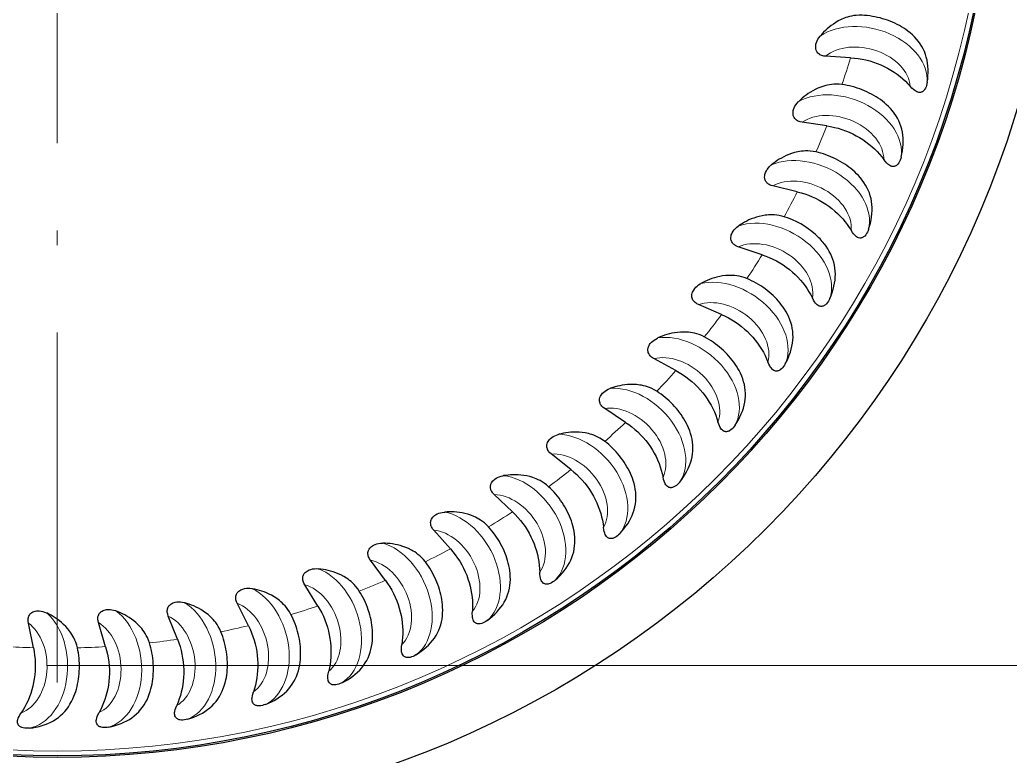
# Model space of a CAD drawing. Extents: x 0 to 297, y 0 to 420.
# Drawn here: x 99.36 to 133.31, y 36.94 to 62.2 of the extents above; entities that cross this region are included whole.
import ezdxf

# ---------------------------------------------------------------- set-up
doc = ezdxf.new("R2010")
doc.units = 0
doc.linetypes.add('DASHDOT', pattern=[18.5, 12, -3, 0.5, -3])

msp = doc.modelspace()

# ---------------------------------------------------------------- linework, layer by layer
at = {"linetype": 'DASHDOT', "lineweight": 13}
msp.add_line((100.649, 106.972), (100.649, 31.094), dxfattribs=at)
at = {"lineweight": 30, "ltscale": 0.021487}
for p, q in [((127.84, 60.897), (126.982, 60.949)), ((127.028, 58.558), (126.178, 58.685)), ((126.015, 56.299), (125.179, 56.499)), ((124.808, 54.137), (123.993, 54.409)), ((123.418, 52.088), (122.63, 52.43)), ((121.855, 50.168), (121.099, 50.578)), ((120.13, 48.392), (119.413, 48.865)), ((118.257, 46.772), (117.583, 47.307)), ((116.25, 45.323), (115.625, 45.914)), ((114.124, 44.053), (113.554, 44.696)), ((111.895, 42.974), (111.383, 43.664)), ((109.581, 42.093), (109.131, 42.825)), ((107.199, 41.417), (106.815, 42.186)), ((99.829, 40.663), (99.656, 41.505)), ((102.304, 40.699), (102.059, 41.523)), ((104.767, 40.951), (104.452, 41.75))]:
    msp.add_line(p, q, dxfattribs=at)
at = {"lineweight": 30, "ltscale": 0.002155}
msp.add_line((125.566, 55.443), (125.483, 55.466), dxfattribs=at)
at = {"lineweight": 13}
msp.add_line((100.315, 40.057), (152.748, 40.057), dxfattribs=at)
at = {"lineweight": 30}
for points in [[(128.234, 62.355), (128.135, 62.356), (128.036, 62.35), (127.956, 62.34), (127.876, 62.326), (127.808, 62.31), (127.74, 62.291), (127.681, 62.272), (127.622, 62.25), (127.517, 62.205), (127.421, 62.157), (127.334, 62.106), (127.253, 62.053), (127.177, 61.999), (127.106, 61.943), (127.04, 61.887), (126.977, 61.829), (126.918, 61.771), (126.862, 61.712), (126.808, 61.652)], [(129.804, 61.812), (129.735, 61.862), (129.663, 61.91), (129.59, 61.956), (129.514, 61.999), (129.436, 62.04), (129.356, 62.079), (129.275, 62.115), (129.193, 62.149), (129.109, 62.18), (129.024, 62.209), (128.938, 62.236), (128.852, 62.26), (128.764, 62.281), (128.676, 62.3), (128.588, 62.316), (128.5, 62.33), (128.411, 62.341), (128.323, 62.349), (128.234, 62.355)], [(130.47, 60.054), (130.485, 60.164), (130.494, 60.275), (130.499, 60.385), (130.498, 60.494), (130.492, 60.602), (130.48, 60.707), (130.462, 60.811), (130.437, 60.912), (130.407, 61.011), (130.371, 61.106), (130.328, 61.198), (130.28, 61.287), (130.227, 61.372), (130.168, 61.454), (130.104, 61.533), (130.036, 61.608), (129.963, 61.679), (129.886, 61.747), (129.804, 61.812)], [(126.982, 60.949), (126.921, 60.956), (126.886, 60.964), (126.852, 60.974), (126.822, 60.986), (126.792, 61.001), (126.771, 61.014), (126.751, 61.029), (126.722, 61.056), (126.701, 61.082), (126.685, 61.107), (126.673, 61.131), (126.664, 61.154), (126.651, 61.199), (126.646, 61.241), (126.645, 61.283), (126.648, 61.324), (126.655, 61.363), (126.671, 61.421), (126.694, 61.477), (126.722, 61.531), (126.755, 61.584), (126.794, 61.635), (126.808, 61.652)], [(127.84, 60.897), (127.972, 60.887), (128.104, 60.871), (128.236, 60.849), (128.367, 60.821), (128.497, 60.787), (128.625, 60.747), (128.751, 60.702), (128.874, 60.652), (128.994, 60.596), (129.111, 60.535), (129.223, 60.47), (129.332, 60.401), (129.436, 60.328), (129.536, 60.252), (129.631, 60.172), (129.721, 60.089), (129.806, 60.004), (129.887, 59.916)], [(127.547, 59.976), (127.449, 59.985), (127.35, 59.988), (127.269, 59.985), (127.188, 59.978), (127.118, 59.968), (127.05, 59.956), (126.989, 59.942), (126.928, 59.925), (126.819, 59.889), (126.72, 59.85), (126.628, 59.807), (126.543, 59.761), (126.463, 59.714), (126.388, 59.665), (126.317, 59.614), (126.249, 59.562), (126.185, 59.509), (126.124, 59.455), (126.066, 59.4)], [(129.064, 59.298), (128.999, 59.354), (128.932, 59.408), (128.863, 59.46), (128.791, 59.51), (128.717, 59.558), (128.641, 59.603), (128.564, 59.646), (128.484, 59.687), (128.404, 59.726), (128.322, 59.762), (128.238, 59.796), (128.154, 59.828), (128.069, 59.857), (127.983, 59.883), (127.896, 59.907), (127.809, 59.928), (127.722, 59.947), (127.635, 59.963), (127.547, 59.976)], [(130.47, 60.054), (130.461, 60), (130.447, 59.947), (130.429, 59.896), (130.407, 59.849), (130.381, 59.805), (130.366, 59.786), (130.35, 59.769), (130.333, 59.753), (130.316, 59.74), (130.298, 59.729), (130.279, 59.72), (130.26, 59.714), (130.241, 59.71), (130.222, 59.707), (130.184, 59.709), (130.147, 59.717), (130.111, 59.731), (130.075, 59.749), (130.041, 59.771), (129.993, 59.81), (129.946, 59.853), (129.887, 59.916)], [(126.178, 58.685), (126.117, 58.697), (126.083, 58.708), (126.05, 58.721), (126.021, 58.735), (125.993, 58.753), (125.973, 58.768), (125.954, 58.785), (125.928, 58.814), (125.909, 58.842), (125.895, 58.868), (125.885, 58.893), (125.878, 58.917), (125.87, 58.962), (125.868, 59.005), (125.87, 59.047), (125.877, 59.087), (125.888, 59.126), (125.909, 59.182), (125.936, 59.235), (125.969, 59.287), (126.007, 59.337), (126.05, 59.384), (126.066, 59.4)], [(129.574, 57.489), (129.598, 57.598), (129.618, 57.707), (129.632, 57.816), (129.641, 57.925), (129.644, 58.033), (129.641, 58.139), (129.632, 58.244), (129.616, 58.347), (129.595, 58.447), (129.567, 58.546), (129.533, 58.641), (129.493, 58.734), (129.447, 58.824), (129.395, 58.91), (129.339, 58.994), (129.277, 59.075), (129.21, 59.152), (129.139, 59.227), (129.064, 59.298)], [(127.028, 58.558), (127.158, 58.537), (127.288, 58.509), (127.417, 58.476), (127.546, 58.436), (127.672, 58.391), (127.796, 58.341), (127.918, 58.285), (128.036, 58.224), (128.151, 58.158), (128.262, 58.087), (128.368, 58.013), (128.47, 57.934), (128.568, 57.852), (128.661, 57.767), (128.748, 57.68), (128.831, 57.59), (128.909, 57.497), (128.981, 57.403)], [(126.656, 57.666), (126.558, 57.684), (126.46, 57.695), (126.379, 57.7), (126.298, 57.7), (126.228, 57.696), (126.158, 57.689), (126.096, 57.681), (126.035, 57.67), (125.923, 57.643), (125.82, 57.612), (125.725, 57.578), (125.636, 57.54), (125.553, 57.499), (125.473, 57.457), (125.398, 57.413), (125.327, 57.367), (125.258, 57.32), (125.192, 57.271), (125.129, 57.221)], [(128.108, 56.859), (128.048, 56.92), (127.986, 56.98), (127.921, 57.038), (127.854, 57.094), (127.784, 57.148), (127.713, 57.199), (127.639, 57.249), (127.564, 57.297), (127.487, 57.342), (127.408, 57.386), (127.328, 57.427), (127.247, 57.465), (127.165, 57.502), (127.081, 57.536), (126.997, 57.567), (126.913, 57.596), (126.827, 57.622), (126.742, 57.645), (126.656, 57.666)], [(129.574, 57.489), (129.56, 57.436), (129.542, 57.385), (129.52, 57.336), (129.494, 57.29), (129.463, 57.249), (129.447, 57.231), (129.429, 57.215), (129.411, 57.202), (129.393, 57.19), (129.374, 57.181), (129.355, 57.173), (129.335, 57.169), (129.316, 57.166), (129.297, 57.165), (129.259, 57.17), (129.223, 57.182), (129.188, 57.198), (129.154, 57.22), (129.122, 57.245), (129.077, 57.288), (129.035, 57.335), (128.981, 57.403)], [(125.179, 56.499), (125.119, 56.517), (125.086, 56.53), (125.055, 56.546), (125.027, 56.563), (125, 56.583), (124.982, 56.6), (124.965, 56.618), (124.941, 56.65), (124.925, 56.679), (124.913, 56.706), (124.905, 56.732), (124.9, 56.756), (124.896, 56.802), (124.898, 56.846), (124.904, 56.887), (124.914, 56.926), (124.928, 56.964), (124.954, 57.018), (124.986, 57.069), (125.023, 57.117), (125.065, 57.163), (125.112, 57.207), (125.129, 57.221)], [(128.458, 55.012), (128.491, 55.118), (128.52, 55.226), (128.544, 55.333), (128.562, 55.44), (128.575, 55.547), (128.581, 55.654), (128.581, 55.759), (128.575, 55.863), (128.562, 55.965), (128.543, 56.065), (128.517, 56.163), (128.485, 56.259), (128.447, 56.353), (128.404, 56.444), (128.354, 56.532), (128.3, 56.618), (128.241, 56.701), (128.176, 56.781), (128.108, 56.859)], [(126.015, 56.299), (126.142, 56.266), (126.27, 56.227), (126.396, 56.183), (126.52, 56.132), (126.642, 56.077), (126.761, 56.015), (126.877, 55.949), (126.99, 55.878), (127.098, 55.802), (127.203, 55.722), (127.302, 55.639), (127.397, 55.552), (127.487, 55.462), (127.572, 55.369), (127.652, 55.274), (127.726, 55.177), (127.796, 55.078), (127.86, 54.978)], [(125.483, 55.466), (125.397, 55.485), (125.309, 55.499), (125.235, 55.506), (125.161, 55.51), (125.096, 55.51), (125.03, 55.507), (124.971, 55.503), (124.913, 55.496), (124.805, 55.478), (124.705, 55.456), (124.611, 55.429), (124.523, 55.4), (124.439, 55.367), (124.359, 55.333), (124.283, 55.296), (124.21, 55.257), (124.14, 55.217), (124.072, 55.175), (124.007, 55.133)], [(123.993, 54.409), (123.935, 54.432), (123.904, 54.448), (123.873, 54.467), (123.847, 54.486), (123.823, 54.508), (123.806, 54.527), (123.79, 54.546), (123.769, 54.58), (123.756, 54.61), (123.747, 54.638), (123.741, 54.665), (123.738, 54.689), (123.738, 54.736), (123.743, 54.779), (123.753, 54.819), (123.767, 54.857), (123.784, 54.894), (123.814, 54.945), (123.851, 54.993), (123.892, 55.038), (123.938, 55.081), (123.989, 55.12), (124.007, 55.133)], [(128.458, 55.012), (128.439, 54.96), (128.417, 54.911), (128.39, 54.864), (128.36, 54.821), (128.327, 54.783), (128.309, 54.766), (128.29, 54.752), (128.271, 54.74), (128.251, 54.73), (128.232, 54.722), (128.212, 54.717), (128.192, 54.714), (128.173, 54.713), (128.153, 54.714), (128.116, 54.722), (128.081, 54.736), (128.048, 54.756), (128.016, 54.78), (127.987, 54.808), (127.945, 54.855), (127.907, 54.906), (127.86, 54.978)], [(127.13, 52.641), (127.173, 52.745), (127.211, 52.849), (127.244, 52.954), (127.271, 53.059), (127.293, 53.165), (127.309, 53.27), (127.318, 53.375), (127.321, 53.479), (127.317, 53.582), (127.306, 53.684), (127.289, 53.784), (127.266, 53.882), (127.236, 53.978), (127.201, 54.073), (127.16, 54.165), (127.113, 54.255), (127.061, 54.343), (127.004, 54.429), (126.942, 54.512)], [(124.808, 54.137), (124.933, 54.093), (125.056, 54.043), (125.178, 53.988), (125.297, 53.927), (125.414, 53.86), (125.527, 53.789), (125.637, 53.713), (125.743, 53.632), (125.845, 53.547), (125.942, 53.459), (126.034, 53.367), (126.121, 53.272), (126.202, 53.174), (126.279, 53.075), (126.35, 52.973), (126.416, 52.87), (126.476, 52.765), (126.531, 52.66)], [(124.287, 53.323), (124.194, 53.357), (124.099, 53.386), (124.02, 53.404), (123.94, 53.418), (123.87, 53.427), (123.801, 53.432), (123.738, 53.434), (123.676, 53.434), (123.561, 53.428), (123.455, 53.415), (123.355, 53.397), (123.261, 53.375), (123.172, 53.35), (123.086, 53.322), (123.004, 53.292), (122.926, 53.259), (122.85, 53.224), (122.777, 53.188), (122.706, 53.15)], [(125.576, 52.276), (125.528, 52.347), (125.478, 52.416), (125.424, 52.484), (125.367, 52.551), (125.308, 52.616), (125.247, 52.68), (125.183, 52.742), (125.117, 52.802), (125.049, 52.86), (124.979, 52.916), (124.908, 52.97), (124.834, 53.023), (124.76, 53.073), (124.683, 53.12), (124.606, 53.166), (124.528, 53.209), (124.448, 53.249), (124.368, 53.287), (124.287, 53.323)], [(122.63, 52.43), (122.574, 52.458), (122.544, 52.477), (122.516, 52.498), (122.491, 52.52), (122.468, 52.544), (122.453, 52.564), (122.439, 52.585), (122.422, 52.62), (122.411, 52.651), (122.404, 52.68), (122.401, 52.707), (122.4, 52.732), (122.404, 52.778), (122.413, 52.82), (122.426, 52.859), (122.444, 52.896), (122.464, 52.931), (122.498, 52.98), (122.539, 53.025), (122.584, 53.066), (122.633, 53.104), (122.687, 53.139), (122.706, 53.15)], [(127.13, 52.641), (127.107, 52.592), (127.08, 52.545), (127.05, 52.5), (127.016, 52.46), (126.979, 52.425), (126.96, 52.41), (126.94, 52.397), (126.92, 52.387), (126.9, 52.379), (126.879, 52.373), (126.859, 52.369), (126.839, 52.368), (126.82, 52.368), (126.801, 52.371), (126.764, 52.382), (126.731, 52.4), (126.699, 52.423), (126.67, 52.449), (126.643, 52.48), (126.606, 52.53), (126.572, 52.584), (126.531, 52.66)], [(123.418, 52.088), (123.538, 52.033), (123.657, 51.973), (123.773, 51.907), (123.887, 51.836), (123.997, 51.76), (124.104, 51.679), (124.207, 51.593), (124.305, 51.504), (124.399, 51.41), (124.488, 51.314), (124.572, 51.214), (124.65, 51.112), (124.723, 51.008), (124.79, 50.901), (124.852, 50.794), (124.909, 50.686), (124.96, 50.576), (125.006, 50.466)], [(125.601, 50.396), (125.652, 50.495), (125.699, 50.596), (125.741, 50.697), (125.778, 50.8), (125.809, 50.903), (125.833, 51.007), (125.852, 51.11), (125.864, 51.214), (125.869, 51.317), (125.867, 51.419), (125.859, 51.52), (125.844, 51.62), (125.823, 51.718), (125.796, 51.815), (125.763, 51.911), (125.724, 52.005), (125.68, 52.097), (125.631, 52.187), (125.576, 52.276)], [(121.099, 50.578), (121.046, 50.61), (121.018, 50.631), (120.991, 50.655), (120.969, 50.679), (120.948, 50.705), (120.935, 50.726), (120.923, 50.748), (120.908, 50.785), (120.9, 50.817), (120.896, 50.846), (120.895, 50.873), (120.896, 50.898), (120.904, 50.944), (120.917, 50.985), (120.934, 51.023), (120.954, 51.058), (120.977, 51.091), (121.016, 51.137), (121.06, 51.178), (121.109, 51.215), (121.161, 51.249), (121.218, 51.279), (121.238, 51.288)], [(122.828, 51.322), (122.738, 51.365), (122.646, 51.402), (122.569, 51.427), (122.49, 51.448), (122.422, 51.462), (122.353, 51.474), (122.291, 51.481), (122.229, 51.487), (122.114, 51.49), (122.007, 51.487), (121.906, 51.478), (121.81, 51.464), (121.719, 51.447), (121.632, 51.426), (121.547, 51.403), (121.466, 51.377), (121.388, 51.349), (121.312, 51.32), (121.238, 51.288)], [(124.021, 50.167), (123.979, 50.242), (123.935, 50.316), (123.887, 50.388), (123.837, 50.459), (123.784, 50.529), (123.728, 50.598), (123.67, 50.665), (123.609, 50.731), (123.547, 50.795), (123.482, 50.857), (123.415, 50.917), (123.347, 50.976), (123.277, 51.032), (123.205, 51.086), (123.132, 51.138), (123.058, 51.188), (122.982, 51.235), (122.905, 51.28), (122.828, 51.322)], [(125.601, 50.396), (125.573, 50.349), (125.543, 50.304), (125.509, 50.262), (125.471, 50.225), (125.432, 50.193), (125.411, 50.18), (125.39, 50.169), (125.369, 50.161), (125.348, 50.154), (125.328, 50.15), (125.307, 50.148), (125.287, 50.148), (125.268, 50.151), (125.249, 50.155), (125.214, 50.17), (125.182, 50.19), (125.152, 50.215), (125.126, 50.245), (125.101, 50.277), (125.069, 50.33), (125.04, 50.387), (125.006, 50.466)], [(121.855, 50.168), (121.97, 50.103), (122.082, 50.033), (122.192, 49.957), (122.299, 49.876), (122.403, 49.791), (122.502, 49.701), (122.597, 49.606), (122.688, 49.509), (122.773, 49.407), (122.853, 49.303), (122.928, 49.197), (122.997, 49.088), (123.06, 48.978), (123.118, 48.866), (123.171, 48.754), (123.217, 48.641), (123.259, 48.528), (123.295, 48.414)], [(123.882, 48.292), (123.941, 48.386), (123.997, 48.482), (124.048, 48.58), (124.093, 48.679), (124.133, 48.779), (124.166, 48.88), (124.194, 48.982), (124.215, 49.084), (124.229, 49.186), (124.236, 49.288), (124.237, 49.389), (124.231, 49.49), (124.218, 49.59), (124.2, 49.689), (124.175, 49.787), (124.145, 49.884), (124.109, 49.98), (124.067, 50.074), (124.021, 50.167)], [(121.2, 49.457), (121.114, 49.507), (121.026, 49.551), (120.951, 49.583), (120.875, 49.611), (120.808, 49.631), (120.74, 49.649), (120.679, 49.662), (120.617, 49.673), (120.503, 49.686), (120.396, 49.692), (120.295, 49.692), (120.199, 49.687), (120.106, 49.677), (120.017, 49.665), (119.931, 49.649), (119.848, 49.63), (119.768, 49.609), (119.689, 49.586), (119.613, 49.561)], [(119.413, 48.865), (119.363, 48.902), (119.336, 48.926), (119.312, 48.952), (119.292, 48.978), (119.274, 49.005), (119.262, 49.028), (119.252, 49.051), (119.241, 49.089), (119.236, 49.121), (119.234, 49.151), (119.235, 49.178), (119.239, 49.202), (119.251, 49.247), (119.267, 49.287), (119.287, 49.324), (119.31, 49.357), (119.336, 49.388), (119.379, 49.43), (119.426, 49.467), (119.478, 49.5), (119.533, 49.529), (119.593, 49.553), (119.613, 49.561)], [(122.288, 48.202), (122.253, 48.28), (122.215, 48.357), (122.174, 48.434), (122.13, 48.509), (122.083, 48.584), (122.033, 48.657), (121.981, 48.729), (121.927, 48.799), (121.87, 48.868), (121.811, 48.936), (121.75, 49.002), (121.687, 49.066), (121.622, 49.128), (121.555, 49.189), (121.487, 49.247), (121.417, 49.303), (121.346, 49.357), (121.273, 49.408), (121.2, 49.457)], [(120.13, 48.392), (120.239, 48.317), (120.345, 48.237), (120.448, 48.152), (120.547, 48.062), (120.643, 47.968), (120.734, 47.87), (120.821, 47.768), (120.902, 47.662), (120.978, 47.554), (121.049, 47.443), (121.114, 47.331), (121.173, 47.216), (121.227, 47.101), (121.275, 46.985), (121.318, 46.868), (121.354, 46.752), (121.386, 46.635), (121.412, 46.519)], [(123.882, 48.292), (123.85, 48.247), (123.815, 48.205), (123.778, 48.167), (123.738, 48.133), (123.695, 48.105), (123.674, 48.094), (123.652, 48.085), (123.63, 48.078), (123.609, 48.073), (123.588, 48.071), (123.567, 48.071), (123.548, 48.073), (123.528, 48.077), (123.51, 48.083), (123.476, 48.1), (123.446, 48.124), (123.419, 48.151), (123.395, 48.183), (123.373, 48.217), (123.346, 48.273), (123.322, 48.332), (123.295, 48.414)], [(117.583, 47.307), (117.537, 47.348), (117.513, 47.374), (117.491, 47.402), (117.473, 47.429), (117.457, 47.458), (117.448, 47.482), (117.44, 47.505), (117.432, 47.544), (117.429, 47.577), (117.431, 47.607), (117.434, 47.633), (117.44, 47.658), (117.455, 47.701), (117.475, 47.74), (117.498, 47.774), (117.524, 47.805), (117.553, 47.834), (117.599, 47.872), (117.65, 47.905), (117.704, 47.933), (117.762, 47.957), (117.823, 47.977), (117.844, 47.982)], [(119.415, 47.74), (119.335, 47.798), (119.25, 47.85), (119.179, 47.888), (119.105, 47.922), (119.04, 47.948), (118.974, 47.972), (118.914, 47.99), (118.854, 48.006), (118.742, 48.029), (118.635, 48.045), (118.535, 48.053), (118.438, 48.056), (118.345, 48.055), (118.255, 48.05), (118.169, 48.042), (118.084, 48.031), (118.002, 48.017), (117.922, 48.001), (117.844, 47.982)], [(121.985, 46.346), (122.053, 46.435), (122.117, 46.526), (122.176, 46.619), (122.23, 46.713), (122.278, 46.81), (122.321, 46.907), (122.357, 47.006), (122.386, 47.106), (122.409, 47.206), (122.425, 47.307), (122.435, 47.408), (122.438, 47.509), (122.434, 47.61), (122.424, 47.71), (122.408, 47.81), (122.386, 47.909), (122.359, 48.008), (122.326, 48.105), (122.288, 48.202)], [(120.39, 46.395), (120.362, 46.476), (120.331, 46.556), (120.297, 46.636), (120.259, 46.715), (120.219, 46.793), (120.176, 46.871), (120.131, 46.947), (120.082, 47.022), (120.032, 47.096), (119.979, 47.168), (119.924, 47.239), (119.866, 47.308), (119.807, 47.376), (119.746, 47.442), (119.683, 47.506), (119.618, 47.568), (119.552, 47.628), (119.484, 47.685), (119.415, 47.74)], [(115.625, 45.914), (115.583, 45.959), (115.561, 45.987), (115.541, 46.016), (115.526, 46.045), (115.513, 46.076), (115.505, 46.099), (115.5, 46.124), (115.495, 46.163), (115.496, 46.196), (115.499, 46.226), (115.505, 46.252), (115.513, 46.276), (115.532, 46.318), (115.555, 46.354), (115.581, 46.387), (115.61, 46.415), (115.641, 46.441), (115.69, 46.475), (115.743, 46.503), (115.8, 46.527), (115.859, 46.546), (115.922, 46.56), (115.944, 46.564)], [(117.488, 46.186), (117.413, 46.25), (117.333, 46.309), (117.265, 46.353), (117.195, 46.394), (117.132, 46.426), (117.069, 46.455), (117.011, 46.478), (116.952, 46.499), (116.842, 46.532), (116.738, 46.557), (116.638, 46.574), (116.542, 46.586), (116.45, 46.593), (116.36, 46.596), (116.272, 46.595), (116.187, 46.591), (116.104, 46.584), (116.023, 46.575), (115.944, 46.564)], [(118.257, 46.772), (118.359, 46.688), (118.457, 46.6), (118.553, 46.506), (118.644, 46.408), (118.731, 46.306), (118.813, 46.2), (118.89, 46.09), (118.962, 45.978), (119.029, 45.864), (119.09, 45.747), (119.145, 45.63), (119.194, 45.511), (119.237, 45.391), (119.275, 45.271), (119.307, 45.151), (119.334, 45.032), (119.355, 44.913), (119.371, 44.795)], [(121.985, 46.346), (121.95, 46.304), (121.912, 46.266), (121.871, 46.23), (121.828, 46.2), (121.784, 46.176), (121.761, 46.167), (121.739, 46.16), (121.717, 46.155), (121.695, 46.152), (121.674, 46.151), (121.653, 46.153), (121.634, 46.157), (121.615, 46.163), (121.597, 46.17), (121.565, 46.191), (121.537, 46.216), (121.512, 46.246), (121.491, 46.28), (121.473, 46.316), (121.45, 46.374), (121.431, 46.435), (121.412, 46.519)], [(118.342, 44.761), (118.321, 44.844), (118.297, 44.927), (118.27, 45.009), (118.24, 45.091), (118.206, 45.172), (118.17, 45.253), (118.131, 45.333), (118.09, 45.412), (118.046, 45.49), (118, 45.567), (117.951, 45.642), (117.9, 45.716), (117.847, 45.789), (117.792, 45.86), (117.734, 45.929), (117.675, 45.996), (117.615, 46.062), (117.552, 46.125), (117.488, 46.186)], [(119.927, 44.573), (120.002, 44.655), (120.074, 44.74), (120.141, 44.828), (120.202, 44.917), (120.259, 45.009), (120.31, 45.103), (120.354, 45.198), (120.392, 45.295), (120.424, 45.393), (120.449, 45.492), (120.467, 45.592), (120.479, 45.692), (120.484, 45.793), (120.483, 45.894), (120.476, 45.994), (120.462, 46.095), (120.444, 46.196), (120.419, 46.296), (120.39, 46.395)], [(113.554, 44.696), (113.515, 44.745), (113.496, 44.775), (113.479, 44.806), (113.466, 44.836), (113.456, 44.867), (113.45, 44.892), (113.447, 44.917), (113.445, 44.956), (113.449, 44.989), (113.455, 45.018), (113.463, 45.044), (113.473, 45.067), (113.496, 45.107), (113.522, 45.141), (113.551, 45.171), (113.582, 45.198), (113.615, 45.221), (113.667, 45.25), (113.722, 45.274), (113.781, 45.292), (113.842, 45.306), (113.905, 45.314), (113.927, 45.316)], [(115.433, 44.805), (115.363, 44.876), (115.289, 44.941), (115.225, 44.992), (115.159, 45.038), (115.099, 45.075), (115.038, 45.109), (114.983, 45.138), (114.926, 45.164), (114.819, 45.207), (114.718, 45.24), (114.62, 45.266), (114.525, 45.286), (114.434, 45.301), (114.344, 45.312), (114.257, 45.319), (114.172, 45.322), (114.089, 45.323), (114.007, 45.321), (113.927, 45.316)], [(116.25, 45.323), (116.344, 45.23), (116.434, 45.133), (116.521, 45.031), (116.604, 44.926), (116.681, 44.816), (116.754, 44.703), (116.821, 44.588), (116.883, 44.47), (116.94, 44.35), (116.99, 44.229), (117.034, 44.107), (117.073, 43.984), (117.106, 43.861), (117.133, 43.738), (117.155, 43.616), (117.171, 43.495), (117.181, 43.374), (117.187, 43.256)], [(116.159, 43.311), (116.146, 43.396), (116.129, 43.48), (116.109, 43.565), (116.086, 43.649), (116.06, 43.733), (116.031, 43.816), (115.999, 43.899), (115.965, 43.982), (115.928, 44.063), (115.888, 44.144), (115.846, 44.223), (115.802, 44.301), (115.756, 44.378), (115.707, 44.454), (115.656, 44.528), (115.603, 44.6), (115.548, 44.67), (115.491, 44.739), (115.433, 44.805)], [(117.722, 42.986), (117.804, 43.061), (117.883, 43.14), (117.957, 43.221), (118.026, 43.305), (118.091, 43.391), (118.149, 43.48), (118.202, 43.571), (118.248, 43.665), (118.288, 43.759), (118.322, 43.856), (118.349, 43.954), (118.369, 44.053), (118.383, 44.152), (118.391, 44.253), (118.392, 44.354), (118.388, 44.456), (118.378, 44.557), (118.362, 44.659), (118.342, 44.761)], [(119.927, 44.573), (119.888, 44.534), (119.847, 44.499), (119.803, 44.467), (119.758, 44.441), (119.711, 44.421), (119.688, 44.414), (119.665, 44.409), (119.642, 44.406), (119.621, 44.405), (119.599, 44.406), (119.579, 44.41), (119.56, 44.415), (119.542, 44.422), (119.525, 44.432), (119.495, 44.455), (119.469, 44.483), (119.447, 44.515), (119.429, 44.55), (119.414, 44.588), (119.396, 44.647), (119.383, 44.709), (119.371, 44.795)], [(111.383, 43.664), (111.349, 43.716), (111.333, 43.747), (111.318, 43.78), (111.308, 43.811), (111.301, 43.843), (111.297, 43.868), (111.296, 43.893), (111.298, 43.933), (111.304, 43.965), (111.313, 43.993), (111.324, 44.018), (111.335, 44.04), (111.362, 44.078), (111.391, 44.11), (111.422, 44.138), (111.455, 44.161), (111.49, 44.181), (111.545, 44.206), (111.602, 44.225), (111.662, 44.238), (111.724, 44.246), (111.788, 44.249), (111.81, 44.249)], [(113.265, 43.609), (113.202, 43.685), (113.134, 43.757), (113.074, 43.813), (113.012, 43.865), (112.956, 43.907), (112.899, 43.946), (112.846, 43.98), (112.791, 44.011), (112.689, 44.062), (112.59, 44.105), (112.495, 44.139), (112.403, 44.167), (112.313, 44.19), (112.225, 44.208), (112.139, 44.223), (112.054, 44.234), (111.972, 44.242), (111.89, 44.247), (111.81, 44.249)], [(114.124, 44.053), (114.209, 43.953), (114.291, 43.848), (114.369, 43.739), (114.442, 43.627), (114.51, 43.511), (114.572, 43.392), (114.629, 43.271), (114.681, 43.148), (114.726, 43.024), (114.766, 42.899), (114.8, 42.773), (114.828, 42.648), (114.85, 42.522), (114.866, 42.398), (114.877, 42.274), (114.882, 42.152), (114.882, 42.031), (114.877, 41.912)], [(113.858, 42.057), (113.852, 42.142), (113.843, 42.228), (113.83, 42.314), (113.815, 42.4), (113.796, 42.486), (113.775, 42.572), (113.75, 42.657), (113.723, 42.742), (113.694, 42.827), (113.661, 42.91), (113.626, 42.993), (113.589, 43.075), (113.549, 43.156), (113.507, 43.235), (113.463, 43.313), (113.417, 43.39), (113.368, 43.465), (113.317, 43.538), (113.265, 43.609)], [(109.131, 42.825), (109.102, 42.88), (109.088, 42.912), (109.077, 42.946), (109.069, 42.978), (109.065, 43.011), (109.064, 43.036), (109.064, 43.061), (109.07, 43.1), (109.079, 43.132), (109.09, 43.159), (109.103, 43.183), (109.116, 43.204), (109.146, 43.24), (109.178, 43.269), (109.211, 43.293), (109.247, 43.314), (109.283, 43.331), (109.339, 43.351), (109.398, 43.364), (109.459, 43.372), (109.521, 43.375), (109.585, 43.373), (109.607, 43.371)], [(111.001, 42.606), (110.945, 42.688), (110.883, 42.765), (110.829, 42.826), (110.772, 42.883), (110.72, 42.93), (110.666, 42.974), (110.616, 43.012), (110.564, 43.048), (110.467, 43.108), (110.372, 43.159), (110.281, 43.201), (110.191, 43.237), (110.103, 43.268), (110.017, 43.294), (109.933, 43.316), (109.85, 43.334), (109.768, 43.349), (109.687, 43.361), (109.607, 43.371)], [(115.387, 41.597), (115.475, 41.665), (115.56, 41.736), (115.641, 41.811), (115.718, 41.888), (115.789, 41.969), (115.856, 42.052), (115.916, 42.139), (115.97, 42.227), (116.019, 42.318), (116.06, 42.411), (116.096, 42.507), (116.124, 42.603), (116.147, 42.702), (116.163, 42.801), (116.174, 42.902), (116.178, 43.003), (116.177, 43.105), (116.171, 43.208), (116.159, 43.311)], [(117.722, 42.986), (117.68, 42.951), (117.636, 42.919), (117.589, 42.892), (117.542, 42.869), (117.494, 42.853), (117.47, 42.848), (117.446, 42.845), (117.424, 42.844), (117.402, 42.845), (117.381, 42.848), (117.361, 42.853), (117.342, 42.861), (117.325, 42.87), (117.309, 42.88), (117.281, 42.906), (117.258, 42.936), (117.239, 42.97), (117.223, 43.006), (117.212, 43.045), (117.199, 43.106), (117.191, 43.169), (117.187, 43.256)], [(111.895, 42.974), (111.972, 42.866), (112.044, 42.755), (112.112, 42.64), (112.175, 42.521), (112.233, 42.4), (112.285, 42.276), (112.331, 42.151), (112.371, 42.024), (112.406, 41.896), (112.435, 41.768), (112.457, 41.64), (112.474, 41.512), (112.485, 41.386), (112.49, 41.26), (112.49, 41.136), (112.485, 41.014), (112.475, 40.894), (112.459, 40.775)], [(106.815, 42.186), (106.79, 42.242), (106.779, 42.276), (106.771, 42.311), (106.766, 42.343), (106.765, 42.376), (106.766, 42.401), (106.769, 42.426), (106.778, 42.465), (106.79, 42.496), (106.803, 42.522), (106.818, 42.545), (106.833, 42.564), (106.866, 42.597), (106.9, 42.624), (106.935, 42.645), (106.972, 42.662), (107.01, 42.676), (107.068, 42.691), (107.128, 42.7), (107.189, 42.702), (107.251, 42.7), (107.315, 42.692), (107.336, 42.688)], [(108.658, 41.804), (108.61, 41.891), (108.555, 41.973), (108.506, 42.038), (108.454, 42.1), (108.406, 42.151), (108.356, 42.2), (108.31, 42.242), (108.262, 42.282), (108.17, 42.351), (108.08, 42.41), (107.992, 42.46), (107.906, 42.504), (107.822, 42.542), (107.738, 42.576), (107.656, 42.605), (107.575, 42.63), (107.495, 42.652), (107.415, 42.671), (107.336, 42.688)], [(111.457, 41.008), (111.458, 41.094), (111.456, 41.18), (111.452, 41.267), (111.444, 41.354), (111.433, 41.441), (111.419, 41.529), (111.402, 41.616), (111.382, 41.703), (111.36, 41.789), (111.335, 41.876), (111.307, 41.961), (111.277, 42.046), (111.245, 42.13), (111.21, 42.213), (111.173, 42.294), (111.133, 42.375), (111.091, 42.453), (111.047, 42.53), (111.001, 42.606)], [(104.452, 41.75), (104.432, 41.809), (104.424, 41.844), (104.419, 41.879), (104.417, 41.912), (104.418, 41.945), (104.421, 41.97), (104.427, 41.994), (104.439, 42.032), (104.453, 42.062), (104.469, 42.087), (104.486, 42.108), (104.503, 42.126), (104.538, 42.156), (104.574, 42.179), (104.612, 42.198), (104.65, 42.212), (104.689, 42.222), (104.748, 42.232), (104.808, 42.235), (104.869, 42.233), (104.931, 42.224), (104.994, 42.211), (105.015, 42.205)], [(106.255, 41.21), (106.214, 41.3), (106.167, 41.387), (106.124, 41.456), (106.077, 41.523), (106.034, 41.578), (105.988, 41.631), (105.946, 41.677), (105.901, 41.721), (105.816, 41.797), (105.732, 41.863), (105.649, 41.921), (105.567, 41.972), (105.486, 42.018), (105.405, 42.058), (105.326, 42.095), (105.247, 42.127), (105.169, 42.156), (105.092, 42.182), (105.015, 42.205)], [(99.656, 41.505), (99.647, 41.566), (99.646, 41.601), (99.647, 41.637), (99.65, 41.67), (99.657, 41.702), (99.665, 41.726), (99.674, 41.749), (99.693, 41.784), (99.712, 41.811), (99.732, 41.833), (99.752, 41.851), (99.772, 41.866), (99.812, 41.889), (99.852, 41.906), (99.892, 41.917), (99.932, 41.925), (99.972, 41.928), (100.031, 41.927), (100.091, 41.92), (100.151, 41.907), (100.211, 41.888), (100.27, 41.864), (100.29, 41.855)], [(101.338, 40.659), (101.313, 40.755), (101.282, 40.849), (101.252, 40.924), (101.217, 40.998), (101.185, 41.06), (101.149, 41.12), (101.115, 41.172), (101.079, 41.224), (101.008, 41.314), (100.936, 41.394), (100.865, 41.465), (100.793, 41.53), (100.721, 41.588), (100.649, 41.642), (100.577, 41.692), (100.505, 41.737), (100.434, 41.779), (100.362, 41.818), (100.29, 41.855)], [(102.059, 41.523), (102.045, 41.583), (102.04, 41.618), (102.038, 41.654), (102.039, 41.687), (102.043, 41.719), (102.048, 41.744), (102.056, 41.768), (102.071, 41.804), (102.088, 41.833), (102.106, 41.856), (102.124, 41.876), (102.143, 41.893), (102.181, 41.919), (102.219, 41.939), (102.258, 41.954), (102.297, 41.965), (102.337, 41.972), (102.396, 41.977), (102.456, 41.975), (102.517, 41.967), (102.578, 41.953), (102.639, 41.934), (102.66, 41.927)], [(103.808, 40.827), (103.775, 40.921), (103.736, 41.012), (103.699, 41.084), (103.659, 41.154), (103.62, 41.213), (103.58, 41.27), (103.541, 41.319), (103.501, 41.367), (103.422, 41.45), (103.344, 41.524), (103.267, 41.589), (103.189, 41.647), (103.113, 41.699), (103.036, 41.746), (102.96, 41.789), (102.885, 41.829), (102.81, 41.864), (102.735, 41.897), (102.66, 41.927)], [(108.973, 40.173), (108.982, 40.258), (108.988, 40.344), (108.99, 40.431), (108.99, 40.519), (108.987, 40.606), (108.98, 40.695), (108.971, 40.783), (108.959, 40.871), (108.945, 40.96), (108.927, 41.048), (108.907, 41.135), (108.885, 41.222), (108.86, 41.309), (108.832, 41.394), (108.802, 41.479), (108.77, 41.562), (108.735, 41.644), (108.698, 41.725), (108.658, 41.804)], [(109.581, 42.093), (109.648, 41.979), (109.711, 41.862), (109.768, 41.741), (109.82, 41.618), (109.867, 41.492), (109.908, 41.364), (109.944, 41.235), (109.973, 41.105), (109.996, 40.975), (110.013, 40.845), (110.025, 40.715), (110.03, 40.586), (110.03, 40.459), (110.025, 40.334), (110.014, 40.21), (109.998, 40.089), (109.977, 39.97), (109.952, 39.854)], [(112.939, 40.417), (113.034, 40.477), (113.124, 40.541), (113.212, 40.608), (113.295, 40.678), (113.373, 40.752), (113.446, 40.83), (113.514, 40.91), (113.576, 40.994), (113.632, 41.08), (113.681, 41.17), (113.725, 41.261), (113.762, 41.355), (113.793, 41.451), (113.818, 41.549), (113.837, 41.648), (113.851, 41.749), (113.858, 41.851), (113.861, 41.953), (113.858, 42.057)], [(115.387, 41.597), (115.342, 41.566), (115.295, 41.538), (115.247, 41.515), (115.197, 41.496), (115.148, 41.485), (115.124, 41.482), (115.1, 41.481), (115.077, 41.482), (115.056, 41.485), (115.035, 41.49), (115.016, 41.496), (114.998, 41.505), (114.981, 41.516), (114.966, 41.528), (114.94, 41.555), (114.92, 41.588), (114.904, 41.623), (114.892, 41.661), (114.884, 41.701), (114.876, 41.762), (114.874, 41.826), (114.877, 41.912)], [(106.426, 39.557), (106.443, 39.642), (106.456, 39.727), (106.466, 39.813), (106.473, 39.9), (106.477, 39.988), (106.479, 40.076), (106.478, 40.165), (106.473, 40.254), (106.466, 40.343), (106.457, 40.433), (106.445, 40.522), (106.43, 40.61), (106.412, 40.699), (106.392, 40.786), (106.37, 40.873), (106.345, 40.959), (106.317, 41.044), (106.287, 41.128), (106.255, 41.21)], [(107.199, 41.417), (107.256, 41.298), (107.308, 41.175), (107.355, 41.05), (107.396, 40.923), (107.432, 40.793), (107.462, 40.663), (107.485, 40.531), (107.503, 40.399), (107.515, 40.267), (107.521, 40.136), (107.521, 40.006), (107.515, 39.877), (107.504, 39.75), (107.488, 39.626), (107.466, 39.504), (107.44, 39.384), (107.409, 39.268), (107.373, 39.154)], [(103.835, 39.166), (103.859, 39.249), (103.879, 39.332), (103.897, 39.417), (103.912, 39.503), (103.924, 39.59), (103.933, 39.678), (103.939, 39.767), (103.943, 39.856), (103.944, 39.946), (103.942, 40.035), (103.938, 40.125), (103.93, 40.215), (103.921, 40.304), (103.908, 40.393), (103.894, 40.482), (103.876, 40.57), (103.856, 40.656), (103.833, 40.742), (103.808, 40.827)], [(104.767, 40.951), (104.814, 40.827), (104.855, 40.701), (104.89, 40.572), (104.921, 40.442), (104.945, 40.31), (104.963, 40.177), (104.975, 40.044), (104.982, 39.91), (104.982, 39.778), (104.976, 39.647), (104.965, 39.517), (104.948, 39.39), (104.926, 39.264), (104.899, 39.142), (104.867, 39.022), (104.83, 38.905), (104.789, 38.792), (104.743, 38.682)], [(110.399, 39.454), (110.498, 39.506), (110.594, 39.562), (110.686, 39.621), (110.775, 39.684), (110.86, 39.751), (110.939, 39.822), (111.014, 39.896), (111.083, 39.974), (111.146, 40.055), (111.203, 40.14), (111.255, 40.227), (111.3, 40.318), (111.339, 40.41), (111.373, 40.506), (111.4, 40.603), (111.422, 40.702), (111.439, 40.803), (111.45, 40.905), (111.457, 41.008)], [(112.939, 40.417), (112.892, 40.39), (112.843, 40.366), (112.793, 40.347), (112.742, 40.333), (112.692, 40.326), (112.667, 40.325), (112.644, 40.326), (112.621, 40.329), (112.6, 40.334), (112.58, 40.341), (112.561, 40.349), (112.544, 40.359), (112.529, 40.371), (112.515, 40.384), (112.491, 40.414), (112.474, 40.448), (112.461, 40.485), (112.452, 40.524), (112.447, 40.564), (112.446, 40.626), (112.449, 40.69), (112.459, 40.775)], [(99.829, 40.663), (99.853, 40.533), (99.871, 40.401), (99.884, 40.268), (99.891, 40.134), (99.892, 40), (99.887, 39.866), (99.876, 39.733), (99.859, 39.601), (99.836, 39.47), (99.808, 39.342), (99.774, 39.216), (99.735, 39.093), (99.692, 38.974), (99.644, 38.858), (99.591, 38.745), (99.535, 38.637), (99.475, 38.532), (99.411, 38.432)], [(101.22, 39.002), (101.251, 39.082), (101.279, 39.164), (101.304, 39.247), (101.326, 39.331), (101.345, 39.417), (101.362, 39.504), (101.376, 39.592), (101.387, 39.68), (101.396, 39.769), (101.402, 39.859), (101.406, 39.948), (101.406, 40.038), (101.404, 40.128), (101.4, 40.218), (101.393, 40.308), (101.383, 40.397), (101.371, 40.485), (101.356, 40.572), (101.338, 40.659)], [(102.304, 40.699), (102.34, 40.572), (102.37, 40.442), (102.394, 40.311), (102.412, 40.178), (102.425, 40.045), (102.432, 39.911), (102.432, 39.777), (102.427, 39.644), (102.416, 39.512), (102.399, 39.382), (102.376, 39.253), (102.348, 39.128), (102.315, 39.005), (102.277, 38.885), (102.235, 38.769), (102.188, 38.655), (102.137, 38.546), (102.083, 38.44)], [(107.784, 38.717), (107.887, 38.76), (107.987, 38.807), (108.085, 38.858), (108.179, 38.913), (108.269, 38.973), (108.354, 39.036), (108.435, 39.104), (108.511, 39.175), (108.581, 39.251), (108.645, 39.33), (108.704, 39.413), (108.757, 39.499), (108.804, 39.588), (108.845, 39.679), (108.882, 39.774), (108.912, 39.871), (108.938, 39.97), (108.958, 40.071), (108.973, 40.173)], [(110.399, 39.454), (110.349, 39.432), (110.298, 39.413), (110.246, 39.398), (110.194, 39.389), (110.144, 39.386), (110.12, 39.387), (110.096, 39.39), (110.074, 39.395), (110.053, 39.401), (110.034, 39.41), (110.016, 39.42), (110, 39.432), (109.985, 39.445), (109.973, 39.459), (109.952, 39.491), (109.937, 39.526), (109.928, 39.564), (109.923, 39.603), (109.921, 39.644), (109.925, 39.706), (109.934, 39.769), (109.952, 39.854)], [(105.114, 38.211), (105.221, 38.245), (105.325, 38.283), (105.427, 38.325), (105.525, 38.372), (105.62, 38.423), (105.711, 38.479), (105.797, 38.539), (105.878, 38.604), (105.955, 38.673), (106.026, 38.746), (106.091, 38.823), (106.152, 38.904), (106.207, 38.989), (106.256, 39.077), (106.3, 39.168), (106.339, 39.262), (106.373, 39.358), (106.402, 39.457), (106.426, 39.557)], [(102.411, 37.939), (102.52, 37.963), (102.627, 37.992), (102.732, 38.025), (102.834, 38.063), (102.933, 38.106), (103.028, 38.154), (103.12, 38.206), (103.206, 38.264), (103.288, 38.326), (103.366, 38.393), (103.438, 38.464), (103.505, 38.539), (103.567, 38.619), (103.624, 38.702), (103.676, 38.789), (103.723, 38.879), (103.765, 38.972), (103.802, 39.068), (103.835, 39.166)], [(107.784, 38.717), (107.732, 38.699), (107.68, 38.684), (107.627, 38.674), (107.574, 38.669), (107.524, 38.671), (107.5, 38.674), (107.477, 38.679), (107.455, 38.686), (107.435, 38.695), (107.416, 38.705), (107.399, 38.716), (107.384, 38.729), (107.371, 38.744), (107.36, 38.759), (107.342, 38.793), (107.33, 38.829), (107.324, 38.868), (107.322, 38.907), (107.325, 38.948), (107.334, 39.009), (107.348, 39.071), (107.373, 39.154)], [(99.694, 37.904), (99.805, 37.919), (99.914, 37.938), (100.022, 37.962), (100.127, 37.991), (100.229, 38.025), (100.328, 38.064), (100.424, 38.108), (100.515, 38.158), (100.602, 38.213), (100.685, 38.273), (100.763, 38.337), (100.836, 38.407), (100.905, 38.48), (100.969, 38.558), (101.028, 38.64), (101.083, 38.726), (101.133, 38.815), (101.179, 38.907), (101.22, 39.002)], [(99.694, 37.904), (99.64, 37.899), (99.585, 37.899), (99.532, 37.903), (99.48, 37.912), (99.431, 37.926), (99.409, 37.936), (99.388, 37.946), (99.369, 37.959), (99.351, 37.972), (99.336, 37.987), (99.323, 38.002), (99.312, 38.019), (99.303, 38.036), (99.296, 38.054), (99.287, 38.091), (99.285, 38.129), (99.289, 38.168), (99.298, 38.207), (99.31, 38.245), (99.335, 38.302), (99.365, 38.358), (99.411, 38.432)], [(102.411, 37.939), (102.357, 37.93), (102.303, 37.925), (102.249, 37.924), (102.197, 37.928), (102.147, 37.938), (102.124, 37.946), (102.102, 37.955), (102.082, 37.965), (102.063, 37.977), (102.047, 37.99), (102.032, 38.005), (102.02, 38.02), (102.009, 38.037), (102.001, 38.054), (101.989, 38.09), (101.984, 38.128), (101.984, 38.167), (101.99, 38.206), (101.999, 38.246), (102.019, 38.305), (102.043, 38.363), (102.083, 38.44)], [(105.114, 38.211), (105.061, 38.197), (105.008, 38.187), (104.954, 38.182), (104.902, 38.181), (104.851, 38.187), (104.828, 38.193), (104.805, 38.2), (104.784, 38.208), (104.765, 38.219), (104.747, 38.23), (104.731, 38.243), (104.718, 38.258), (104.706, 38.273), (104.696, 38.29), (104.681, 38.325), (104.672, 38.362), (104.67, 38.401), (104.671, 38.44), (104.677, 38.48), (104.691, 38.541), (104.711, 38.601), (104.743, 38.682)]]:
    msp.add_lwpolyline(points, dxfattribs=at)
for radius in [34.35, 32.13, 32.08]:
    msp.add_circle((100.649, 69.033), radius, dxfattribs=at)
at = {"lineweight": 13}
msp.add_circle((100.649, 69.033), 31.912, dxfattribs=at)
for start, end in [(341.3907, 343.3431), (336.3907, 338.3431), (331.3907, 333.3431), (326.3907, 328.3431), (321.3907, 323.3431), (316.3907, 318.3431), (311.3907, 313.3431), (306.3907, 308.3431), (301.3907, 303.3431), (296.3907, 298.3431), (291.3907, 293.3431), (286.3907, 288.3431), (281.3907, 283.3431), (276.3907, 278.3431), (266.3907, 268.3431), (271.3907, 273.3431)]:
    msp.add_arc((100.649, 69.033), 28.382, start, end, dxfattribs=at)
at = {"lineweight": 30}
for centre, radius, start, end in [((124.644, 52.569), 3.018, 48.7151, 72.2193), ((125.022, 53.005), 2.44, 38.1285, 48.6216)]:
    msp.add_arc(centre, radius, start, end, dxfattribs=at)
at = {"lineweight": 13}
for centre, major_axis, start_param, end_param in [((128.359, 60.4), (2.077, -0.556), 0.139712, 2.581699), ((128.268, 60.059), (1.594, -0.427), 0.243978, 2.672502), ((127.501, 58.018), (2.02, -0.735), 0.139712, 2.581699), ((127.38, 57.686), (1.55, -0.564), 0.243978, 2.672502), ((126.439, 55.72), (1.949, -0.909), 0.139712, 2.581699), ((126.29, 55.399), (1.495, -0.697), 0.243978, 2.672502), ((125.181, 53.522), (1.862, -1.075), 0.139712, 2.581699), ((125.004, 53.216), (1.429, -0.825), 0.243978, 2.672502), ((123.735, 51.443), (1.761, -1.233), 0.139712, 2.581699), ((123.533, 51.154), (1.352, -0.946), 0.243978, 2.672502), ((122.115, 49.498), (1.647, -1.382), 0.139712, 2.581699), ((121.887, 49.227), (1.264, -1.061), 0.243978, 2.672502), ((120.33, 47.702), (1.52, -1.52), 0.139712, 2.581699), ((120.08, 47.452), (1.167, -1.167), 0.243978, 2.672502), ((118.396, 46.068), (1.382, -1.647), 0.139712, 2.581699), ((118.125, 45.84), (1.061, -1.264), 0.243978, 2.672502), ((116.327, 44.608), (1.233, -1.761), 0.139712, 2.581699), ((116.038, 44.405), (0.946, -1.352), 0.243978, 2.672502), ((114.139, 43.335), (1.075, -1.862), 0.139712, 2.581699), ((113.833, 43.158), (0.825, -1.429), 0.243978, 2.672502), ((111.848, 42.257), (0.909, -1.949), 0.139712, 2.581699), ((111.527, 42.107), (0.697, -1.495), 0.243978, 2.672502), ((109.471, 41.383), (0.735, -2.02), 0.139712, 2.581699), ((109.139, 41.262), (0.564, -1.55), 0.243978, 2.672502), ((107.028, 40.719), (0.556, -2.077), 0.139712, 2.581699), ((104.536, 40.271), (0.373, -2.117), 0.139712, 2.581699), ((106.686, 40.628), (0.427, -1.594), 0.243978, 2.672502), ((99.482, 40.033), (0, -2.15), 0.139712, 2.581699), ((102.014, 40.042), (0.187, -2.142), 0.139712, 2.581699), ((99.129, 40.033), (0, -1.65), 0.243978, 2.672502), ((101.662, 40.011), (0.144, -1.644), 0.243978, 2.672502), ((104.188, 40.209), (0.287, -1.625), 0.243978, 2.672502)]:
    msp.add_ellipse(centre, major_axis=major_axis, ratio=0.707107, start_param=start_param, end_param=end_param, dxfattribs=at)

doc.saveas('drawing.dxf')
